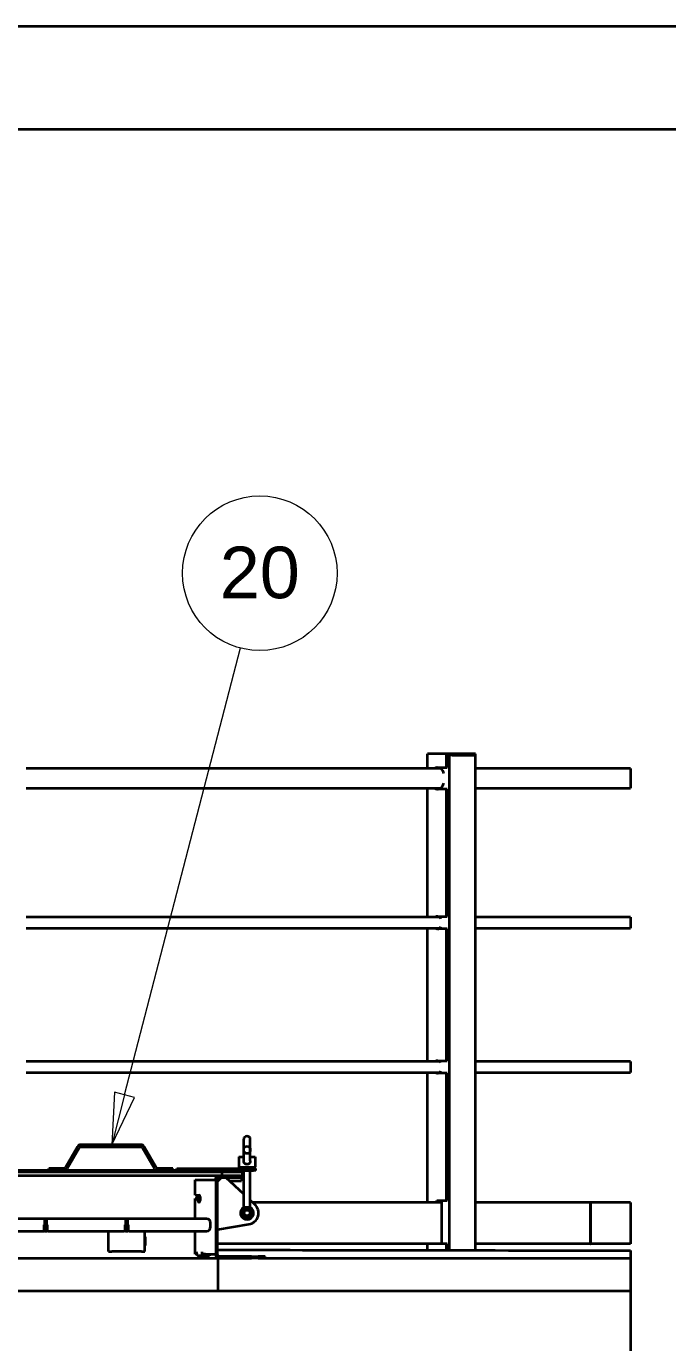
# Model space of a CAD drawing. Header units: millimetres. Extents: x 0 to 42050, y 0 to 29700.
# Drawn here: x 25214 to 26771, y 26508 to 29700 of the extents above; entities that cross this region are included whole.
import ezdxf

# ---------------------------------------------------------------- set-up
doc = ezdxf.new("R2010")
doc.units = ezdxf.units.MM
doc.header["$LTSCALE"] = 50
doc.layers.get('0').update_dxf_attribs({"lineweight": 18})
for name, color, linetype, lineweight in [('Border', 7, 'Continuous', 35), ('Hatch', 7, 'Continuous', 18), ('Symbol', 7, 'Continuous', 18), ('Visible', 7, 'Continuous', 35)]:
    doc.layers.add(name, color=color, linetype=linetype, lineweight=lineweight)
doc.styles.add('Note Text', font='arial.ttf')
pattern_1 = [(45, (0, 0), (-112.2532, 112.2532), [])]
pattern_2 = [(60, (0, 0), (-137.4815, 79.37505), [])]

# ---------------------------------------------------------------- blocks, each defined once
blk = doc.blocks.new('Borders Bigadan Border')
at = {"layer": 'Border'}
for p, q in [((0, 594), (841, 594)), ((836, 589), (20, 589))]:
    blk.add_line(p, q, dxfattribs=at)
blk = doc.blocks.new('Balloon7')
at = {"layer": 'Symbol'}
for p, q in [((509.056, 542.172), (514.679, 563.856)), ((508.572, 542.297), (508.429, 539.752)), ((509.056, 542.172), (508.429, 539.752)), ((509.54, 542.046), (508.572, 542.297)), ((508.429, 539.752), (509.54, 542.046))]:
    blk.add_line(p, q, dxfattribs=at)
at = {"layer": 'Symbol', "flags": 128}
blk.add_lwpolyline([(508.572, 542.297), (508.429, 539.752), (509.54, 542.046), (508.572, 542.297)], dxfattribs=at)
at = {"layer": 'Symbol'}
blk.add_circle((515.617, 567.473), 3.75, dxfattribs=at)
blk.add_solid([(508.572, 542.297), (508.429, 539.752), (509.54, 542.046), (508.572, 542.297)], dxfattribs=at)
at = {"layer": 'Symbol', "insert": (515.617, 567.494), "char_height": 2.5, "attachment_point": 5, "style": 'Note Text'}
blk.add_mtext('20', dxfattribs=at)

msp = doc.modelspace()

# ---------------------------------------------------------------- hatches: boundary and pattern name
at = {"layer": 'Hatch'}
h = msp.add_hatch(dxfattribs=at)
h.set_pattern_fill('ANSI31', color=256, scale=1270, angle=105.00025, style=0)
h.set_pattern_definition([(150.00025, (0, 0), (-79.3744, -137.4819), [])])
edge = h.paths.add_edge_path()
edge.add_ellipse((25749.83, 26975.17), major_axis=(0, 9.1), ratio=0.8790755, start_angle=0, end_angle=360)
h = msp.add_hatch(dxfattribs=at)
h.set_pattern_fill('ANSI31', color=256, scale=1270, style=0)
h.set_pattern_definition(pattern_1)
edge = h.paths.add_edge_path()
edge.add_line((23808.83, 26900.33), (23808.83, 26912.33))
edge.add_line((23808.83, 26912.33), (23808.83, 26919.33))
edge.add_ellipse((23811.83, 26919.33), major_axis=(-3, 0), ratio=1, start_angle=270, end_angle=360, ccw=False)
edge.add_line((23811.83, 26922.33), (23858.83, 26922.33))
edge.add_line((23858.83, 26922.33), (25688.83, 26922.33))
edge.add_line((25688.83, 26922.33), (25735.83, 26922.33))
edge.add_ellipse((25735.83, 26919.33), major_axis=(3, 0), ratio=1, start_angle=0, end_angle=90, ccw=False)
edge.add_line((25738.83, 26919.33), (25738.83, 26912.33))
edge.add_line((25738.83, 26912.33), (25738.83, 26900.33))
edge.add_line((25738.83, 26900.33), (25741.83, 26900.33))
edge.add_line((25741.83, 26900.33), (25741.83, 26919.33))
edge.add_ellipse((25735.83, 26919.33), major_axis=(6, 0), ratio=1, start_angle=0, end_angle=90)
edge.add_line((25735.83, 26925.33), (23811.83, 26925.33))
edge.add_ellipse((23811.83, 26919.33), major_axis=(-6, 0), ratio=1, start_angle=270, end_angle=360)
edge.add_line((23805.83, 26919.33), (23805.83, 26900.33))
edge.add_line((23805.83, 26900.33), (23808.83, 26900.33))
h = msp.add_hatch(dxfattribs=at)
h.set_pattern_fill('ANSI31', color=256, scale=1270, angle=14.99998, style=0)
h.set_pattern_definition(pattern_2)
edge = h.paths.add_edge_path()
edge.add_line((25733.83, 26912.33), (25681.83, 26912.33))
edge.add_ellipse((25681.83, 26904.33), major_axis=(-8, 0), ratio=1, start_angle=270, end_angle=360)
edge.add_line((25673.83, 26904.33), (25673.83, 26720.33))
edge.add_ellipse((25681.83, 26720.33), major_axis=(-8, 0), ratio=1, start_angle=0, end_angle=90)
edge.add_line((25681.83, 26712.33), (25760.83, 26712.33))
edge.add_line((25760.83, 26712.33), (25760.83, 26716.33))
edge.add_line((25760.83, 26716.33), (25681.83, 26716.33))
edge.add_ellipse((25681.83, 26720.33), major_axis=(-4, 0), ratio=1, start_angle=0, end_angle=90, ccw=False)
edge.add_line((25677.83, 26720.33), (25677.83, 26904.33))
edge.add_ellipse((25681.83, 26904.33), major_axis=(-4, 0), ratio=1, start_angle=270, end_angle=360, ccw=False)
edge.add_line((25681.83, 26908.33), (25733.83, 26908.33))
edge.add_line((25733.83, 26908.33), (25733.83, 26912.33))
h = msp.add_hatch(dxfattribs=at)
h.set_pattern_fill('ANSI31', color=256, scale=1270, angle=90.00021, style=0)
h.set_pattern_definition([(135.0002, (0, 0), (-112.2528, -112.2536), [])])
h.paths.add_polyline_path([(25738.83, 26912.33), (25738.83, 26919.33), (25738.83, 26922.33), (25735.83, 26922.33), (25688.83, 26922.33), (25688.83, 26912.33), (25733.83, 26912.33)])
h = msp.add_hatch(dxfattribs=at)
h.set_pattern_fill('ANSI31', color=256, scale=1270, style=0)
h.set_pattern_definition(pattern_1)
h.paths.add_polyline_path([(25264.43, 26778.33), (25264.43, 26808.33), (25258.43, 26808.33), (25258.43, 26778.33)])
h = msp.add_hatch(dxfattribs=at)
h.set_pattern_fill('ANSI31', color=256, scale=1270, angle=75.00018, style=0)
h.set_pattern_definition([(120.00018, (0, 0), (-137.4813, -79.3754), [])])
h.paths.add_polyline_path([(25460.83, 26778.33), (25460.83, 26808.33), (25454.83, 26808.33), (25454.83, 26778.33)])
h = msp.add_hatch(dxfattribs=at)
h.set_pattern_fill('ANSI31', color=256, scale=1270, angle=14.99998, style=0)
h.set_pattern_definition(pattern_2)
h.paths.add_polyline_path([(25776.83, 26716.33), (25776.83, 26712.33), (25793.83, 26712.33), (25793.83, 26716.33)])

# ---------------------------------------------------------------- linework, layer by layer
at = {"layer": 'Visible', "color": 9, "true_color": 0xc0c0c0}
for p, q in [((26233.19, 27935.33), (26188.14, 27935.33)), ((26188.14, 27900.48), (26188.14, 27935.33)), ((26304.01, 27935.33), (26233.19, 27935.33)), ((26233.19, 27935.33), (26233.19, 27902.33)), ((26304.01, 27902.33), (26304.01, 27935.33)), ((26210.66, 27902.33), (26233.19, 27902.33)), ((26217.66, 27902.33), (26221.39, 27898.84)), ((26233.19, 27902.33), (26235.55, 27902.33)), ((26235.55, 27932.33), (26235.55, 27902.33)), ((26237.12, 27932.33), (26235.55, 27932.33)), ((26237.12, 27932.33), (26240.21, 27932.33)), ((26240.21, 27932.33), (26240.21, 26731.7)), ((26247.29, 27932.33), (26240.21, 27932.33)), ((26247.29, 27932.33), (26296.08, 27932.33)), ((26296.08, 27932.33), (26303.16, 27932.33)), ((26303.16, 27932.33), (26303.16, 26731.62)), ((26303.16, 27902.33), (26304.01, 27902.33)), ((26219.64, 27900.48), (25214.29, 27900.48)), ((26680.16, 27900.48), (26303.16, 27900.48)), ((26680.16, 27900.48), (26680.16, 27852.18)), ((25214.29, 27852.18), (26219.31, 27852.18)), ((26188.14, 27539.78), (26188.14, 27852.18)), ((26233.19, 27850.33), (26210.66, 27850.33)), ((26233.19, 27850.33), (26233.19, 27541.33)), ((26235.55, 27850.33), (26233.19, 27850.33)), ((26235.55, 27850.33), (26235.55, 27541.33)), ((26303.16, 27852.18), (26680.16, 27852.18)), ((26304.01, 27850.33), (26303.16, 27850.33)), ((26304.01, 27541.33), (26304.01, 27850.33)), ((26217.5, 27539.78), (25214.29, 27539.78)), ((26210.66, 27541.33), (26233.19, 27541.33)), ((26215.84, 27541.33), (26217.99, 27539.32)), ((26233.19, 27541.33), (26235.55, 27541.33)), ((26303.16, 27541.33), (26304.01, 27541.33)), ((26680.16, 27539.78), (26303.16, 27539.78)), ((26680.16, 27539.78), (26680.16, 27512.88)), ((25214.29, 27512.88), (26217.46, 27512.88)), ((26188.14, 27189.78), (26188.14, 27512.88)), ((26233.19, 27511.33), (26210.66, 27511.33)), ((26233.19, 27511.33), (26233.19, 27191.33)), ((26235.55, 27511.33), (26233.19, 27511.33)), ((26235.55, 27511.33), (26235.55, 27191.33)), ((26303.16, 27512.88), (26680.16, 27512.88)), ((26304.01, 27511.33), (26303.16, 27511.33)), ((26304.01, 27191.33), (26304.01, 27511.33)), ((26217.5, 27189.78), (25214.29, 27189.78)), ((26210.66, 27191.33), (26233.19, 27191.33)), ((26215.84, 27191.33), (26217.99, 27189.32)), ((26233.19, 27191.33), (26235.55, 27191.33)), ((26303.16, 27191.33), (26304.01, 27191.33)), ((26680.16, 27189.78), (26303.16, 27189.78)), ((26680.16, 27189.78), (26680.16, 27162.88)), ((25214.29, 27162.88), (26217.46, 27162.88)), ((26188.14, 26847.33), (26188.14, 27162.88)), ((26233.19, 27161.33), (26210.66, 27161.33)), ((26233.19, 27161.33), (26233.19, 26852.33)), ((26235.55, 27161.33), (26233.19, 27161.33)), ((26235.55, 27161.33), (26235.55, 26852.33)), ((26303.16, 27162.88), (26680.16, 27162.88)), ((26304.01, 27161.33), (26303.16, 27161.33)), ((26304.01, 26852.33), (26304.01, 27161.33)), ((26210.36, 26847.33), (26210.36, 26852.33)), ((26210.36, 26852.33), (26233.19, 26852.33)), ((26212.72, 26852.33), (26212.72, 26847.33)), ((26221.69, 26852.33), (26221.69, 26747.33)), ((26233.19, 26852.33), (26235.55, 26852.33)), ((26303.16, 26852.33), (26304.01, 26852.33)), ((26221.69, 26847.33), (25764.02, 26847.33)), ((26583.4, 26847.33), (26303.16, 26847.33)), ((26583.4, 26747.33), (26583.4, 26847.33)), ((26584.45, 26847.33), (26583.4, 26847.33)), ((26680.16, 26847.33), (26584.45, 26847.33)), ((26584.45, 26747.33), (26584.45, 26847.33)), ((26680.16, 26847.33), (26680.16, 26747.33)), ((25413.83, 26747.33), (25413.33, 26747.33)), ((25502.33, 26747.33), (25501.83, 26747.33)), ((26214.14, 26747.33), (25677.83, 26747.33)), ((26188.14, 26731.77), (26188.14, 26747.33)), ((26233.19, 26747.33), (26214.14, 26747.33)), ((26233.19, 26747.33), (26233.19, 26731.71)), ((26235.55, 26747.33), (26233.19, 26747.33)), ((26235.55, 26747.33), (26235.55, 26731.7)), ((26304.01, 26747.33), (26303.16, 26747.33)), ((26304.01, 26731.62), (26304.01, 26747.33)), ((26583.4, 26747.33), (26304.01, 26747.33)), ((26583.4, 26747.33), (26584.45, 26747.33)), ((26680.16, 26747.33), (26584.45, 26747.33)), ((24168.83, 26712.33), (25679.83, 26712.33)), ((25679.83, 26632.33), (25679.83, 26712.33)), ((25679.83, 26712.33), (25681.83, 26712.33)), ((25793.83, 26712.33), (26680.16, 26712.33)), ((26680.16, 26712.33), (26680.16, 26632.33)), ((25679.83, 26632.33), (24168.83, 26632.33)), ((26680.16, 26632.33), (25679.83, 26632.33)), ((26680.16, 26632.33), (26680.16, 26112.33))]:
    msp.add_line(p, q, dxfattribs=at)
at = {"layer": 'Visible'}
for p, q in [((25338.12, 26982.59), (25309.39, 26932.83)), ((25313.72, 26930.33), (25342.45, 26980.09)), ((25491.88, 26987.59), (25346.78, 26987.59)), ((25346.78, 26982.59), (25491.88, 26982.59)), ((25496.21, 26980.09), (25524.94, 26930.33)), ((25529.27, 26932.83), (25500.54, 26982.59)), ((25741.83, 26975.17), (25741.83, 27001.3)), ((25757.83, 26975.17), (25757.83, 27001.3)), ((25729.83, 26958.33), (25741.83, 26958.33)), ((25729.83, 26958.33), (25729.83, 26933.33)), ((25741.83, 26948.23), (25741.83, 26975.17)), ((25757.83, 26948.23), (25757.83, 26975.17)), ((25757.83, 26958.33), (25769.83, 26958.33)), ((25769.83, 26958.33), (25769.83, 26933.33)), ((25735.83, 26925.33), (23811.83, 26925.33)), ((23811.83, 26922.33), (25735.83, 26922.33)), ((25681.83, 26912.33), (23865.83, 26912.33)), ((25305.06, 26930.33), (25268.83, 26930.33)), ((25268.83, 26925.33), (25268.83, 26930.33)), ((25569.83, 26930.33), (25533.6, 26930.33)), ((25569.83, 26925.33), (25569.83, 26930.33)), ((25579.83, 26925.33), (25579.83, 26930.33)), ((25579.83, 26930.33), (25765.83, 26930.33)), ((25733.83, 26912.33), (25681.83, 26912.33)), ((25738.83, 26922.33), (25688.83, 26922.33)), ((25688.83, 26922.33), (25688.83, 26912.33)), ((25688.83, 26912.33), (25738.83, 26912.33)), ((25729.83, 26933.33), (25769.83, 26933.33)), ((25733.83, 26908.33), (25733.83, 26912.33)), ((25734.83, 26930.33), (25734.83, 26933.33)), ((25735.83, 26925.33), (25765.83, 26925.33)), ((25736.71, 26912.33), (25736.71, 26900.33)), ((25738.83, 26912.33), (25738.83, 26922.33)), ((25738.83, 26919.33), (25738.83, 26900.33)), ((25741.83, 26919.33), (25741.83, 26925.33)), ((25741.83, 26900.33), (25741.83, 26919.33)), ((25757.83, 26836.18), (25757.83, 26925.33)), ((25764.83, 26930.33), (25764.83, 26933.33)), ((25770.83, 26930.33), (25765.83, 26930.33)), ((25770.83, 26925.33), (25765.83, 26925.33)), ((25770.83, 26925.33), (25770.83, 26930.33)), ((25623.93, 26902.33), (25626.71, 26902.33)), ((25623.93, 26865.33), (25623.93, 26902.33)), ((25626.71, 26902.33), (25640.18, 26902.33)), ((25640.18, 26902.33), (25649.36, 26902.33)), ((25649.36, 26902.33), (25673.83, 26902.33)), ((25673.83, 26904.33), (25673.83, 26720.33)), ((25687.83, 26908.33), (25677.83, 26898.33)), ((25677.83, 26720.33), (25677.83, 26904.33)), ((25677.83, 26900.33), (25679.83, 26900.33)), ((25681.83, 26908.33), (25733.83, 26908.33)), ((25741.83, 26867.78), (25698.41, 26907.8)), ((25706.51, 26900.33), (25736.71, 26900.33)), ((25738.83, 26900.33), (25741.83, 26900.33)), ((25741.83, 26836.18), (25741.83, 26900.33)), ((25626.71, 26865.33), (25623.93, 26865.33)), ((25623.93, 26857.33), (25626.71, 26857.33)), ((25623.93, 26808.33), (25623.93, 26857.33)), ((25626.71, 26865.33), (25633.45, 26865.33)), ((25629.91, 26857.33), (25626.71, 26857.33)), ((25628.57, 26861.33), (25628.57, 26865.33)), ((25632.74, 26857.33), (25629.91, 26857.33)), ((25630.62, 26852.33), (25630.62, 26856.33)), ((25632.43, 26865.33), (25632.43, 26861.33)), ((25633.45, 26856.33), (25633.45, 26852.33)), ((25634.95, 26848.94), (25634.95, 26864.72)), ((25636.28, 26861.33), (25636.28, 26852.33)), ((25768.81, 26842.92), (25757.83, 26853.03)), ((25741.83, 26836.18), (25757.83, 26836.18)), ((25258.43, 26808.33), (25068, 26808.33)), ((25257.93, 26780.33), (25257.93, 26793.33)), ((25257.93, 26793.33), (25258.43, 26793.33)), ((25264.43, 26808.33), (25258.43, 26808.33)), ((25258.43, 26808.33), (25258.43, 26778.33)), ((25454.83, 26808.33), (25264.43, 26808.33)), ((25264.43, 26778.33), (25264.43, 26808.33)), ((25264.43, 26793.33), (25264.93, 26793.33)), ((25264.93, 26793.33), (25264.93, 26780.33)), ((25454.33, 26780.33), (25454.33, 26793.33)), ((25454.33, 26793.33), (25454.83, 26793.33)), ((25460.83, 26808.33), (25454.83, 26808.33)), ((25454.83, 26808.33), (25454.83, 26778.33)), ((25460.83, 26778.33), (25460.83, 26808.33)), ((25651.33, 26808.33), (25460.83, 26808.33)), ((25460.83, 26793.33), (25461.33, 26793.33)), ((25461.33, 26793.33), (25461.33, 26780.33)), ((25661.33, 26788.33), (25661.33, 26798.33)), ((25677.83, 26782.33), (25754.3, 26794.69)), ((25070.5, 26778.33), (25255.93, 26778.33)), ((25258.43, 26778.33), (25264.43, 26778.33)), ((25266.93, 26778.33), (25452.33, 26778.33)), ((25413.33, 26764.33), (25413.83, 26764.33)), ((25413.33, 26743.33), (25413.33, 26764.33)), ((25413.83, 26728.83), (25413.83, 26778.33)), ((25454.83, 26778.83), (25453.65, 26778.83)), ((25454.83, 26778.33), (25460.83, 26778.33)), ((25462.01, 26778.83), (25460.83, 26778.83)), ((25463.33, 26778.33), (25651.33, 26778.33)), ((25501.83, 26728.83), (25501.83, 26778.33)), ((25501.83, 26764.33), (25502.33, 26764.33)), ((25502.33, 26764.33), (25502.33, 26743.33)), ((25623.93, 26722.33), (25623.93, 26778.33)), ((25413.83, 26743.33), (25413.33, 26743.33)), ((25413.83, 26728.83), (25421.83, 26728.83)), ((25493.83, 26728.83), (25421.83, 26728.83)), ((25493.83, 26728.83), (25501.83, 26728.83)), ((25502.33, 26743.33), (25501.83, 26743.33)), ((25626.71, 26722.33), (25623.93, 26722.33)), ((25626.71, 26722.33), (25626.71, 26727.83)), ((25627.95, 26722.33), (25626.71, 26722.33)), ((25640.18, 26727.83), (25640.18, 26722.33)), ((25649.36, 26722.33), (25640.18, 26722.33)), ((25646.9, 26722.33), (25657.86, 26722.33)), ((25649.36, 26722.33), (25673.83, 26722.33)), ((25657.86, 26722.33), (25659.03, 26722.33)), ((25659.03, 26722.33), (25659.03, 26718.33)), ((26680.16, 26731.39), (26680.16, 26712.33)), ((25646.9, 26718.33), (25633.43, 26718.33)), ((25646.9, 26718.33), (25657.86, 26718.33)), ((25659.03, 26718.33), (25657.86, 26718.33)), ((25760.83, 26716.33), (25681.83, 26716.33)), ((25681.83, 26712.33), (25760.83, 26712.33)), ((25760.83, 26712.33), (25760.83, 26716.33)), ((25760.83, 26716.33), (25776.83, 26716.33)), ((25776.83, 26712.33), (25760.83, 26712.33)), ((25776.83, 26716.33), (25776.83, 26712.33)), ((25793.83, 26716.33), (25776.83, 26716.33)), ((25776.83, 26712.33), (25793.83, 26712.33)), ((25793.83, 26712.33), (25793.83, 26716.33))]:
    msp.add_line(p, q, dxfattribs=at)
for radius in [13.56, 11.58, 8.9, 8, 7]:
    msp.add_circle((25749.83, 26822.33), radius, dxfattribs=at)
for centre, radius, start, end in [((25346.78, 26977.59), 10, 90, 150), ((25346.78, 26977.59), 5, 90, 150), ((25491.88, 26977.59), 10, 30, 90), ((25491.88, 26977.59), 5, 30, 90), ((25305.06, 26935.33), 5, 270, 330), ((25305.06, 26935.33), 10, 270, 330), ((25533.6, 26935.33), 10, 210, 270), ((25533.6, 26935.33), 5, 210, 270), ((25681.83, 26904.33), 8, 90, 180), ((25735.83, 26919.33), 6, 0, 90), ((25735.83, 26919.33), 3, 0, 90), ((25681.83, 26904.33), 4, 90, 180), ((25697.05, 26906.33), 2, 47.33659, 90), ((25749.83, 26822.33), 16, 120, 60), ((25749.83, 26822.33), 28, 279.18077, 47.33659), ((25651.33, 26798.33), 10, 0, 90), ((25651.33, 26788.33), 10, 270, 0), ((25255.93, 26780.33), 2, 270, 0), ((25266.93, 26780.33), 2, 180, 270), ((25452.33, 26780.33), 2, 270, 0), ((25463.33, 26780.33), 2, 180, 270), ((25681.83, 26720.33), 8, 180, 270), ((25681.83, 26720.33), 4, 180, 270)]:
    msp.add_arc(centre, radius, start, end, dxfattribs=at)
at = {"layer": 'Visible', "color": 9, "true_color": 0xc0c0c0}
for centre, major_axis, start_param, end_param in [((26210.66, 27876.33), (0, 26), 0, 0.3795103), ((26213.03, 27876.33), (0, 26), 0, 0.3795103), ((26213.36, 27876.33), (0, -26), 2.0436914, 2.6179939), ((26210.66, 27876.33), (0, -26), 5.903675, 6.2831853), ((26213.03, 27876.33), (0, -26), 5.903675, 6.2831853), ((26213.36, 27876.33), (0, -26), 5.903675, 7.3810866), ((26215.73, 27876.33), (0, -26), 5.903675, 6.209537), ((26210.66, 27526.33), (0, 15), 0, 0.4586146), ((26213.03, 27526.33), (0, 15), 0, 0.4586146), ((26213.36, 27526.33), (0, -15), 2.2624317, 2.6179939), ((26210.66, 27526.33), (0, -15), 5.8245707, 6.2831853), ((26213.03, 27526.33), (0, -15), 5.8245707, 6.2831853), ((26213.36, 27526.33), (0, -15), 5.8245707, 7.1623463), ((26215.73, 27526.33), (0, -15), 5.8245707, 6.1552953), ((26210.66, 27176.33), (0, 15), 0, 0.4586146), ((26213.03, 27176.33), (0, 15), 0, 0.4586146), ((26213.36, 27176.33), (0, -15), 2.2624317, 2.6179939), ((26210.66, 27176.33), (0, -15), 5.8245707, 6.2831853), ((26213.03, 27176.33), (0, -15), 5.8245707, 6.2831853), ((26213.36, 27176.33), (0, -15), 5.8245707, 7.1623463), ((26215.73, 27176.33), (0, -15), 5.8245707, 6.1552953)]:
    msp.add_ellipse(centre, major_axis=major_axis, ratio=0.6170152, start_param=start_param, end_param=end_param, dxfattribs=at)
at = {"layer": 'Visible'}
for centre, major_axis, ratio, start_param, end_param in [((25749.83, 27001.3), (-8, 0), 0.8790755, 3.1415927, 6.2831853), ((25627.53, 26861.33), (0, -4), 0.258819, 0, 1.5707963), ((25629.91, 26856.33), (0, 1), 0.7071068, 4.712389, 6.2831853), ((25633.45, 26852.33), (0, -4), 0.7071068, 4.712389, 7.8539816), ((25631.39, 26861.33), (0, -4), 0.258819, 0, 1.5707963), ((25632.74, 26856.33), (0, 1), 0.7071068, 4.712389, 6.2831853), ((25633.45, 26861.33), (0, 4), 0.7071068, 4.712389, 6.2831853), ((25636.28, 26852.33), (0, -4), 0.7071068, 4.712389, 5.7595865), ((25633.43, 26727.83), (0, 9.5), 0.7071068, 1.5707963, 2.1882317), ((25633.43, 26727.83), (0, -9.5), 0.7071068, 5.3298243, 6.2831853), ((25646.9, 26727.83), (0, -9.5), 0.7071068, 5.3298243, 6.2831853), ((25646.9, 26727.83), (0, -5.5), 0.7071068, 6.2809499, 6.2831853), ((31233.34, 26832.87), (7836.96, 58.32), 0.0105979, 3.9243935, 4.0923679)]:
    msp.add_ellipse(centre, major_axis=major_axis, ratio=ratio, start_param=start_param, end_param=end_param, dxfattribs=at)
msp.add_ellipse((25749.83, 26975.17), major_axis=(0, 9.1), ratio=0.8790755, dxfattribs=at)
for points, knots in [([(25757.83, 26948.23), (25757.83, 26947.16), (25757.65, 26946.01), (25756.85, 26943.91), (25756.22, 26942.96), (25754.76, 26941.55), (25753.86, 26940.98), (25751.9, 26940.22), (25750.83, 26940.04), (25748.83, 26940.04), (25747.76, 26940.22), (25745.8, 26940.98), (25744.91, 26941.55), (25743.45, 26942.96), (25742.82, 26943.91), (25742.01, 26946.01), (25741.83, 26947.16), (25741.83, 26948.23)], [2.7352357, 2.7352357, 2.7352357, 2.7352357, 3.0571869, 3.0571869, 3.3791381, 3.3791381, 3.6795715, 3.6795715, 3.9800049, 3.9800049, 4.2804383, 4.2804383, 4.5808717, 4.5808717, 4.9028228, 4.9028228, 5.224774, 5.224774, 5.224774, 5.224774]), ([(25673.83, 26904.33), (25673.83, 26906.07), (25674.23, 26907.46), (25675.01, 26908.75), (25675.16, 26908.96), (25675.73, 26909.68), (25676.21, 26910.11), (25676.72, 26910.48)], [0, 0, 0, 0, 0.27672696, 0.27672696, 0.33663418, 0.33663418, 0.49173782, 0.49173782, 0.49173782, 0.49173782]), ([(25673.83, 26720.33), (25673.83, 26718.59), (25674.23, 26717.2), (25675.01, 26715.91), (25675.16, 26715.7), (25675.73, 26714.98), (25676.21, 26714.54), (25676.72, 26714.17)], [0, 0, 0, 0, 0.27672696, 0.27672696, 0.33663418, 0.33663418, 0.49173782, 0.49173782, 0.49173782, 0.49173782])]:
    msp.add_open_spline(points, degree=3, knots=knots, dxfattribs=at)
for points in [[(25744.04, 26832.36), (25741.35, 26830.81), (25738.25, 26829.02)], [(25738.25, 26829.02), (25738.25, 26825.43), (25738.25, 26822.33)], [(25738.25, 26822.33), (25738.25, 26819.22), (25738.25, 26815.64)], [(25749.83, 26835.7), (25746.73, 26833.91), (25744.04, 26832.36)], [(25755.62, 26832.36), (25752.94, 26833.91), (25749.83, 26835.7)], [(25761.41, 26829.02), (25758.31, 26830.81), (25755.62, 26832.36)], [(25761.41, 26822.33), (25761.41, 26825.43), (25761.41, 26829.02)], [(25761.41, 26815.64), (25761.41, 26819.22), (25761.41, 26822.33)], [(25738.25, 26815.64), (25741.35, 26813.85), (25744.04, 26812.3)], [(25744.04, 26812.3), (25746.73, 26810.74), (25749.83, 26808.95)], [(25749.83, 26808.95), (25752.94, 26810.74), (25755.62, 26812.3)], [(25755.62, 26812.3), (25758.31, 26813.85), (25761.41, 26815.64)]]:
    msp.add_rational_spline(points, [1, 1.0379548493, 1], degree=2, dxfattribs=at)

# ---------------------------------------------------------------- block references
at = {"xscale": 50, "yscale": 50, "zscale": 50}
msp.add_blockref('Borders Bigadan Border', (0, 0), dxfattribs=at)
at = {"layer": 'Symbol', "xscale": 50, "yscale": 50, "zscale": 50}
msp.add_blockref('Balloon7', (0, 0), dxfattribs=at)

doc.saveas('drawing.dxf')
